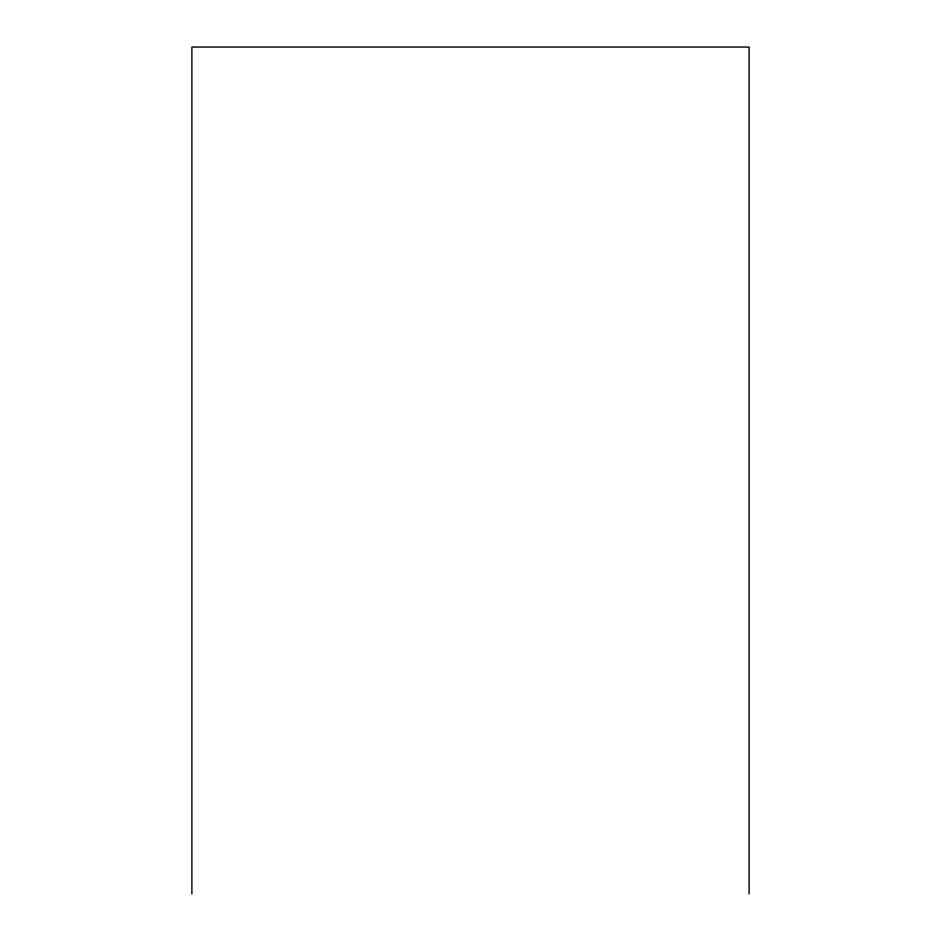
<?xml version="1.0" encoding="UTF-8"?>
<svg xmlns="http://www.w3.org/2000/svg" width="941" height="941" viewBox="0 0 941 941"><rect width="100%" height="100%" fill="white"/><g stroke="black" fill="none" stroke-linecap="round" stroke-linejoin="round"><path stroke-width="1.41" d="M749.107 893.95L749.107 47.05L191.893 47.05L191.893 893.95"/></g></svg>
